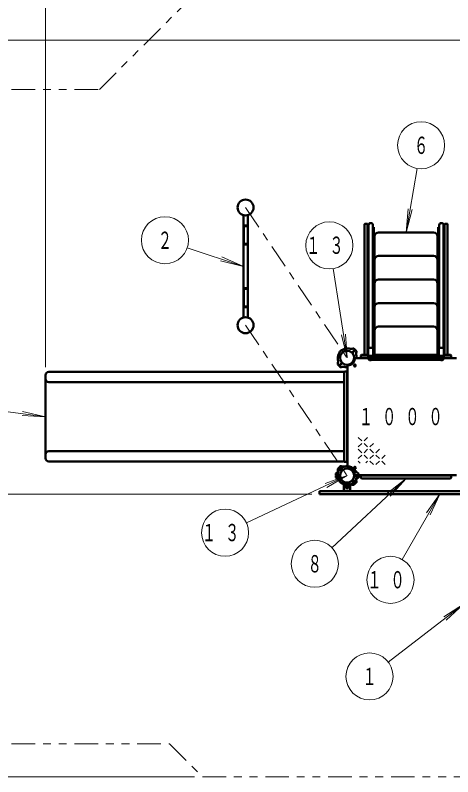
# Model space of a CAD drawing. Units: millimetres on the paper, scale 1:50. Extents: x -385 to 0, y -594 to 267.
# Drawn here: x -301.3 to -245.6, y 72 to 169 of the extents above; entities that cross this region are included whole.
import ezdxf
from ezdxf.enums import TextEntityAlignment as Align

# ---------------------------------------------------------------- set-up
doc = ezdxf.new("R2010")
doc.units = ezdxf.units.MM
doc.linetypes.add('USER2', pattern=[6, 3, -1, 1, -1])
doc.linetypes.add('USER3', pattern=[8, 3, -1, 1, -1, 1, -1])
doc.layers.add('LY_1', color=140, linetype='Continuous', lineweight=50)
doc.styles.add('ＭＳ ゴシック', font='')
doc.styles.get('ＭＳ ゴシック').set_extended_font_data('MS Gothic')

msp = doc.modelspace()

# ---------------------------------------------------------------- linework, layer by layer
at = {"layer": 'LY_1', "color": 7, "lineweight": 13}
for p, q in [((-297.471, 124.158), (-297.471, 216.838)), ((-197.672, 165.838), (-348.471, 165.838)), ((-250.186, 149.48), (-251.591, 141.338)), ((-251.591, 141.338), (-251.34, 144.328)), ((-251.591, 141.338), (-250.825, 144.239)), ((-279.436, 139.389), (-272.296, 137.012)), ((-272.296, 137.012), (-275.049, 138.204)), ((-272.296, 137.012), (-275.214, 137.708)), ((-260.882, 136.718), (-259.091, 125.358)), ((-259.091, 125.358), (-259.814, 128.269)), ((-259.091, 125.358), (-259.298, 128.351)), ((-306.379, 119.028), (-297.471, 117.858)), ((-297.471, 117.858), (-300.4, 118.507)), ((-297.471, 117.858), (-300.468, 117.988)), ((-257.239, 114.76), (-257.689, 115.21)), ((-256.489, 115.21), (-256.939, 114.76)), ((-257.239, 114.46), (-257.689, 114.01)), ((-257.239, 113.26), (-257.689, 113.71)), ((-256.489, 114.01), (-256.939, 114.46)), ((-256.489, 113.71), (-256.939, 113.26)), ((-255.739, 114.46), (-256.189, 114.01)), ((-255.739, 113.26), (-256.189, 113.71)), ((-254.989, 113.71), (-255.439, 113.26)), ((-257.239, 112.96), (-257.689, 112.51)), ((-256.489, 112.51), (-256.939, 112.96)), ((-255.739, 112.96), (-256.189, 112.51)), ((-254.989, 112.51), (-255.439, 112.96)), ((-254.239, 112.96), (-254.689, 112.51)), ((-257.422, 111.943), (-257.689, 112.21)), ((-256.489, 112.21), (-256.728, 111.971)), ((-255.739, 111.76), (-256.189, 112.21)), ((-254.989, 112.21), (-255.439, 111.76)), ((-254.239, 111.76), (-254.689, 112.21)), ((-271.91, 104.35), (-259.091, 110.358)), ((-259.091, 110.358), (-261.908, 109.327)), ((-259.091, 110.358), (-261.686, 108.853)), ((-261.019, 101.165), (-251.591, 109.978)), ((-251.591, 109.978), (-253.953, 108.128)), ((-251.591, 109.978), (-253.596, 107.746)), ((-263.591, 107.978), (-348.471, 107.978)), ((-252.077, 99.666), (-247.254, 108.054)), ((-247.254, 108.054), (-248.97, 105.593)), ((-247.254, 108.054), (-248.517, 105.332)), ((-253.859, 86.589), (-244.272, 93.957)), ((-244.272, 93.957), (-246.801, 92.343)), ((-244.272, 93.957), (-246.483, 91.929)), ((-278.503, 71.978), (-358.471, 71.978)), ((-278.503, 71.978), (-348.471, 71.978))]:
    msp.add_line(p, q, dxfattribs=at)
at = {"layer": 'LY_1', "color": 7, "linetype": 'USER3', "lineweight": 13}
for p, q in [((-290.632, 159.558), (-271.656, 178.535)), ((-317.805, 159.558), (-290.632, 159.558)), ((-317.805, 76.158), (-281.683, 76.158)), ((-281.683, 76.158), (-277.503, 71.978)), ((-277.503, 71.978), (-185.511, 71.978))]:
    msp.add_line(p, q, dxfattribs=at)
at = {"layer": 'LY_1', "color": 7, "linetype": 'USER2', "lineweight": 13}
for p, q in [((-272.024, 144.512), (-259.091, 125.358)), ((-272.024, 129.512), (-259.091, 110.358))]:
    msp.add_line(p, q, dxfattribs=at)
at = {"layer": 'LY_1'}
for p, q in [((-272.296, 130.491), (-272.296, 143.533)), ((-271.752, 143.533), (-271.752, 130.491)), ((-272.296, 142.212), (-271.752, 142.212)), ((-272.296, 139.812), (-272.296, 142.212)), ((-272.232, 142.148), (-271.752, 142.148)), ((-272.232, 139.876), (-272.232, 142.148)), ((-256.871, 142.383), (-256.871, 125.798)), ((-256.551, 142.443), (-256.811, 142.443)), ((-256.491, 142.383), (-256.491, 125.738)), ((-256.363, 142.018), (-256.491, 142.018)), ((-256.491, 142.018), (-256.491, 125.738)), ((-256.363, 142.263), (-256.363, 126.63)), ((-255.819, 142.263), (-255.819, 126.63)), ((-255.691, 142.018), (-255.819, 142.018)), ((-255.691, 142.018), (-255.691, 125.738)), ((-247.491, 142.018), (-247.491, 125.738)), ((-247.491, 142.018), (-247.363, 142.018)), ((-247.363, 142.263), (-247.363, 126.63)), ((-246.819, 142.263), (-246.819, 126.63)), ((-246.819, 142.018), (-246.691, 142.018)), ((-246.691, 142.383), (-246.691, 125.738)), ((-246.691, 142.018), (-246.691, 125.738)), ((-246.631, 142.443), (-246.371, 142.443)), ((-246.311, 142.383), (-246.311, 125.798)), ((-255.591, 140.838), (-255.591, 125.738)), ((-251.591, 141.338), (-255.091, 141.338)), ((-251.591, 141.338), (-248.091, 141.338)), ((-247.591, 140.838), (-247.591, 125.738)), ((-272.296, 139.812), (-271.752, 139.812)), ((-272.232, 139.876), (-271.752, 139.876)), ((-251.591, 138.338), (-255.091, 138.338)), ((-251.591, 138.338), (-248.091, 138.338)), ((-251.591, 135.338), (-255.091, 135.338)), ((-251.591, 135.338), (-248.091, 135.338)), ((-272.296, 134.212), (-272.296, 131.812)), ((-272.296, 134.212), (-271.752, 134.212)), ((-272.232, 134.148), (-272.232, 131.876)), ((-272.232, 134.148), (-271.752, 134.148)), ((-251.591, 132.338), (-255.091, 132.338)), ((-251.591, 132.338), (-248.091, 132.338)), ((-272.296, 131.812), (-271.752, 131.812)), ((-272.232, 131.876), (-271.752, 131.876)), ((-251.591, 129.338), (-255.091, 129.338)), ((-251.591, 129.338), (-248.091, 129.338)), ((-259.786, 126.336), (-259.788, 126.338)), ((-258.449, 126.042), (-258.116, 126.375)), ((-258.407, 126), (-258.074, 126.333)), ((-258.117, 126.433), (-258.232, 126.54)), ((-258.016, 126.332), (-257.909, 126.217)), ((-256.411, 126.63), (-256.411, 125.39)), ((-255.771, 126.63), (-256.411, 126.63)), ((-255.771, 126.63), (-255.771, 125.63)), ((-247.411, 126.63), (-246.771, 126.63)), ((-247.411, 126.63), (-247.411, 125.63)), ((-246.771, 126.63), (-246.771, 125.39)), ((-260.069, 126.053), (-260.071, 126.056)), ((-251.591, 125.328), (-257.999, 125.328)), ((-256.361, 125.39), (-257.431, 125.39)), ((-257.431, 125.39), (-257.431, 125.326)), ((-256.361, 125.326), (-257.431, 125.326)), ((-257.341, 125.638), (-257.341, 125.458)), ((-257.241, 125.738), (-256.411, 125.738)), ((-251.591, 125.63), (-256.091, 125.63)), ((-255.771, 125.738), (-251.591, 125.738)), ((-247.411, 125.738), (-251.591, 125.738)), ((-251.591, 125.63), (-247.091, 125.63)), ((-251.591, 125.328), (-245.183, 125.328)), ((-246.821, 125.39), (-245.751, 125.39)), ((-246.821, 125.326), (-245.751, 125.326)), ((-245.941, 125.738), (-246.771, 125.738)), ((-245.841, 125.638), (-245.841, 125.458)), ((-245.751, 125.39), (-245.751, 125.326)), ((-260.166, 124.384), (-260.265, 124.491)), ((-259.775, 124.716), (-260.108, 124.383)), ((-259.732, 124.674), (-260.066, 124.341)), ((-260.065, 124.283), (-259.958, 124.184)), ((-259.061, 117.858), (-259.061, 124.266)), ((-251.591, 125.086), (-256.091, 125.086)), ((-251.591, 125.086), (-247.091, 125.086)), ((-297.071, 123.558), (-259.571, 123.558)), ((-259.471, 112.258), (-259.471, 123.458)), ((-259.411, 123.608), (-259.151, 123.608)), ((-259.091, 123.548), (-259.091, 112.168)), ((-297.471, 112.558), (-297.471, 123.158)), ((-297.071, 122.258), (-259.571, 122.258)), ((-259.061, 117.858), (-259.061, 111.45)), ((-297.071, 113.458), (-259.571, 113.458)), ((-297.071, 112.158), (-259.571, 112.158)), ((-259.411, 112.108), (-259.151, 112.108)), ((-260.166, 111.332), (-260.265, 111.225)), ((-259.775, 111), (-260.108, 111.333)), ((-259.732, 111.042), (-260.066, 111.375)), ((-260.065, 111.433), (-259.958, 111.532)), ((-260.539, 110.429), (-260.534, 110.587)), ((-260.539, 110.287), (-260.534, 110.129)), ((-260.028, 110.388), (-260.499, 110.388)), ((-260.028, 110.328), (-260.499, 110.328)), ((-260.069, 109.663), (-260.071, 109.661)), ((-258.449, 109.674), (-258.116, 109.341)), ((-258.407, 109.716), (-258.074, 109.383)), ((-258.153, 110.388), (-257.682, 110.388)), ((-258.153, 110.328), (-257.682, 110.328)), ((-251.591, 110.388), (-257.999, 110.388)), ((-257.642, 110.429), (-257.648, 110.587)), ((-257.642, 110.287), (-257.648, 110.129)), ((-257.341, 110.078), (-257.341, 110.258)), ((-257.241, 110.358), (-245.941, 110.358)), ((-257.241, 109.978), (-245.941, 109.978)), ((-251.591, 110.388), (-245.183, 110.388)), ((-245.841, 110.078), (-245.841, 110.258)), ((-259.786, 109.38), (-259.788, 109.378)), ((-259.491, 109.158), (-259.491, 108.358)), ((-259.125, 109.018), (-259.16, 108.958)), ((-259.125, 108.898), (-259.16, 108.958)), ((-259.125, 109.018), (-259.056, 109.018)), ((-259.125, 108.898), (-259.056, 108.898)), ((-259.022, 108.958), (-259.056, 109.018)), ((-259.022, 108.958), (-259.056, 108.898)), ((-258.691, 109.158), (-258.691, 108.358)), ((-258.117, 109.283), (-258.232, 109.176)), ((-258.016, 109.384), (-257.909, 109.499)), ((-262.591, 108.358), (-262.591, 107.978)), ((-262.591, 108.358), (-240.591, 108.358)), ((-262.591, 107.978), (-240.591, 107.978)), ((-259.491, 108.422), (-258.691, 108.422))]:
    msp.add_line(p, q, dxfattribs=at)
at = {"layer": 'LY_1', "color": 7, "lineweight": 13}
for centre in [(-249.676, 152.437), (-282.283, 140.337), (-261.349, 139.682), (-274.627, 103.077), (-263.211, 99.117), (-253.572, 97.066), (-256.238, 84.761)]:
    msp.add_circle(centre, 3, dxfattribs=at)
at = {"layer": 'LY_1'}
for centre, radius in [((-272.024, 144.512), 1.016), ((-272.024, 129.512), 1.016), ((-258.101, 124.368), 0.13), ((-258.101, 111.348), 0.13), ((-259.091, 108.958), 0.21), ((-259.091, 108.958), 0.18), ((-259.091, 108.958), 0.0693)]:
    msp.add_circle(centre, radius, dxfattribs=at)
for centre, radius, start, end in [((-256.811, 142.383), 0.06, 90, 180), ((-256.551, 142.383), 0.06, 0, 90), ((-256.091, 142.263), 0.272, 0, 180), ((-247.091, 142.263), 0.272, 0, 180), ((-246.631, 142.383), 0.06, 90, 180), ((-246.371, 142.383), 0.06, 0, 90), ((-255.091, 140.838), 0.5, 90, 180), ((-248.091, 140.838), 0.5, 0, 90), ((-255.091, 137.838), 0.5, 90, 180), ((-248.091, 137.838), 0.5, 0, 90), ((-255.091, 134.838), 0.5, 90, 180), ((-248.091, 134.838), 0.5, 0, 90), ((-255.091, 131.838), 0.5, 90, 180), ((-248.091, 131.838), 0.5, 0, 90), ((-255.091, 128.838), 0.5, 90, 180), ((-248.091, 128.838), 0.5, 0, 90), ((-259.091, 125.358), 1.2, 135, 192.27281), ((-259.091, 125.358), 1.22, 135, 143.62693), ((-259.091, 125.358), 1.22, 126.37307, 135), ((-259.091, 125.358), 1.2, 77.72719, 135), ((-259.803, 126.324), 0.02, 45, 126.37307), ((-259.091, 125.358), 0.9, 49.27066, 135), ((-258.623, 127.508), 1, 257.72719, 287.54116), ((-258.292, 126.459), 0.1, 47, 107.54116), ((-258.144, 126.404), 0.04, 315, 47), ((-258.045, 126.305), 0.04, 43, 135), ((-257.99, 126.157), 0.1, 342.45884, 43), ((-260.057, 126.07), 0.02, 143.62693, 225), ((-259.091, 125.358), 0.9, 135, 220.72934), ((-259.091, 125.358), 1, 276.78718, 353.21282), ((-258.478, 126.07), 0.04, 229.27066, 315), ((-259.091, 125.358), 0.9, 315, 40.72934), ((-258.379, 125.971), 0.04, 135, 220.72934), ((-257.999, 125.228), 0.1, 90, 173.21282), ((-256.941, 125.826), 1, 162.45884, 192.27281), ((-259.091, 125.358), 1.2, 358.56746, 12.27281), ((-257.241, 125.638), 0.1, 90, 180), ((-257.241, 125.458), 0.1, 180, 222.84364), ((-256.091, 125.358), 0.32, 185.73917, 301.78833), ((-256.091, 125.358), 0.272, 90, 270), ((-247.091, 125.358), 0.32, 238.21167, 354.26083), ((-247.091, 125.358), 0.272, 270, 90), ((-245.941, 125.638), 0.1, 0, 90), ((-245.941, 125.458), 0.1, 317.15636, 0), ((-260.192, 124.559), 0.1, 162.45884, 223), ((-261.241, 124.89), 1, 342.45884, 12.27281), ((-260.136, 124.412), 0.04, 223, 315), ((-260.037, 124.313), 0.04, 135, 227), ((-259.559, 123.208), 1, 77.72719, 107.54116), ((-259.803, 124.745), 0.04, 315, 40.72934), ((-259.704, 124.646), 0.04, 49.27066, 135), ((-259.091, 125.358), 0.9, 229.27066, 315), ((-258.961, 124.266), 0.1, 96.78718, 180), ((-297.071, 123.158), 0.4, 90, 180), ((-259.89, 124.257), 0.1, 227, 287.54116), ((-259.571, 123.458), 0.1, 0, 90), ((-259.411, 123.548), 0.06, 90, 180), ((-259.091, 125.358), 1.2, 257.72719, 271.43254), ((-259.151, 123.548), 0.06, 0, 90), ((-297.071, 122.658), 0.4, 180, 270), ((-259.571, 122.358), 0.1, 270, 0), ((-297.071, 113.058), 0.4, 90, 180), ((-297.071, 112.558), 0.4, 180, 270), ((-259.571, 113.358), 0.1, 0, 90), ((-259.571, 112.258), 0.1, 270, 0), ((-259.411, 112.168), 0.06, 180, 270), ((-259.151, 112.168), 0.06, 270, 0), ((-260.434, 110.571), 0.1, 117.45884, 178), ((-260.942, 111.547), 1, 297.45884, 327.27281), ((-260.192, 111.157), 0.1, 137, 197.54116), ((-261.241, 110.826), 1, 347.72719, 17.54116), ((-260.136, 111.305), 0.04, 45, 137), ((-259.091, 110.358), 1.2, 90, 147.27281), ((-260.037, 111.404), 0.04, 133, 225), ((-259.091, 110.358), 0.9, 139.27066, 225), ((-259.091, 110.358), 0.9, 90, 175.72934), ((-259.89, 111.459), 0.1, 72.45884, 133), ((-259.559, 112.508), 1, 252.45884, 282.27281), ((-259.803, 110.971), 0.04, 319.27066, 45), ((-259.704, 111.07), 0.04, 225, 310.72934), ((-259.091, 110.358), 0.9, 45, 130.72934), ((-259.091, 110.358), 1.2, 88.56746, 102.27281), ((-259.091, 110.358), 1.2, 32.7272, 90), ((-259.091, 110.358), 0.9, 4.27066, 90), ((-258.961, 111.45), 0.1, 180, 263.21282), ((-259.091, 110.358), 1, 6.78718, 83.21282), ((-259.091, 110.358), 0.9, 319.27066, 45), ((-257.24, 111.547), 1, 212.72719, 242.54116), ((-257.747, 110.571), 0.1, 2, 62.54116), ((-260.499, 110.428), 0.04, 178, 270), ((-260.499, 110.288), 0.04, 90, 182), ((-260.434, 110.145), 0.1, 182, 242.54116), ((-260.434, 110.145), 0.1, 182, 242.54116), ((-260.942, 109.169), 1, 32.7272, 62.54116), ((-259.091, 110.358), 1.2, 167.72719, 225), ((-259.091, 110.358), 1.2, 212.72719, 246.8676), ((-260.057, 109.646), 0.02, 135, 216.37307), ((-260.028, 110.428), 0.04, 270, 355.72934), ((-260.028, 110.288), 0.04, 4.27066, 90), ((-259.091, 110.358), 0.9, 184.27066, 270), ((-259.091, 110.358), 0.9, 225, 310.72934), ((-259.091, 110.358), 0.9, 270, 355.72934), ((-259.091, 110.358), 0.9, 270, 355.72934), ((-258.478, 109.646), 0.04, 45, 130.72934), ((-259.091, 110.358), 1.2, 303.55731, 327.27281), ((-258.379, 109.745), 0.04, 139.27066, 225), ((-258.153, 110.428), 0.04, 184.27066, 270), ((-258.153, 110.288), 0.04, 90, 175.72934), ((-257.999, 110.488), 0.1, 186.78718, 270), ((-257.24, 109.169), 1, 117.45884, 147.27281), ((-256.941, 109.89), 1, 167.72719, 197.54116), ((-259.091, 110.358), 1.2, 347.72719, 1.43254), ((-257.747, 110.145), 0.1, 281.8216, 358), ((-257.747, 110.145), 0.1, 297.45884, 358), ((-257.682, 110.428), 0.04, 270, 2), ((-257.682, 110.288), 0.04, 358, 90), ((-257.241, 110.258), 0.1, 90, 180), ((-257.241, 110.078), 0.1, 180, 270), ((-245.941, 110.258), 0.1, 0, 90), ((-245.941, 110.078), 0.1, 270, 0), ((-259.091, 110.358), 1.22, 216.37307, 225), ((-259.091, 110.358), 1.22, 225, 233.62693), ((-259.091, 110.358), 1.2, 225, 282.27281), ((-259.803, 109.392), 0.02, 233.62693, 315), ((-259.641, 109.071), 0.2, 33.15512, 66.8676), ((-259.091, 108.858), 0.5, 36.8699, 143.1301), ((-258.623, 108.208), 1, 72.45884, 102.27281), ((-258.541, 109.071), 0.2, 113.1324, 146.84488), ((-259.091, 110.358), 1.2, 293.1324, 303.55731), ((-258.292, 109.257), 0.1, 252.45884, 313), ((-258.144, 109.313), 0.04, 313, 45), ((-258.045, 109.412), 0.04, 225, 317), ((-257.99, 109.559), 0.1, 317, 17.54116)]:
    msp.add_arc(centre, radius, start, end, dxfattribs=at)

# ---------------------------------------------------------------- texts
at = {"layer": 'LY_1', "color": 7, "style": 'ＭＳ ゴシック', "width": 0.6}
for s, p in [('６', (-249.676, 152.437)), ('２', (-282.283, 140.337)), ('８', (-263.211, 99.117)), ('１', (-256.238, 84.761))]:
    msp.add_text(s, height=2.199, dxfattribs=at).set_placement(p, align=Align.MIDDLE_CENTER)
at = {"layer": 'LY_1', "color": 7, "char_height": 2.199, "style": 'ＭＳ ゴシック'}
for s, insert, attachment_point in [('\\T1.64;\\W0.6;１３', (-261.349, 139.682), 5), ('\\T1.64;\\W0.6;１０００', (-257.591, 117.858), 4), ('\\T1.64;\\W0.6;１３', (-274.627, 103.077), 5), ('\\T1.64;\\W0.6;１０', (-253.572, 97.066), 5)]:
    msp.add_mtext(s, dxfattribs=dict(at, insert=insert, attachment_point=attachment_point))

doc.saveas('drawing.dxf')
